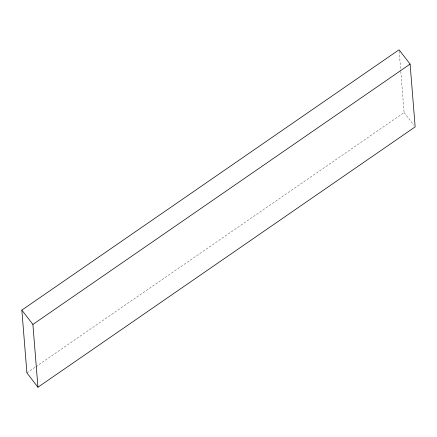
<?xml version="1.0" encoding="UTF-8"?>
<svg xmlns="http://www.w3.org/2000/svg" width="437" height="437" viewBox="0 0 437 437"><rect width="100%" height="100%" fill="white"/><g stroke="black" fill="none" stroke-linecap="round" stroke-linejoin="round"><path stroke-width="0.33" stroke-dasharray="2.19 1.64" d="M26.903 372.903L35.321 367.091M35.883 366.703L404.105 112.56L400.795 71.378M404.105 112.56L413.921 125.293M399.161 51.124L400.74 70.701"/><path stroke-width="0.66" d="M21.85 310.112L399.052 49.774L410.097 64.097L415.15 126.888L37.948 387.226L26.903 372.903L21.85 310.112L32.895 324.44L37.948 387.226M32.895 324.44L410.097 64.097"/></g></svg>
